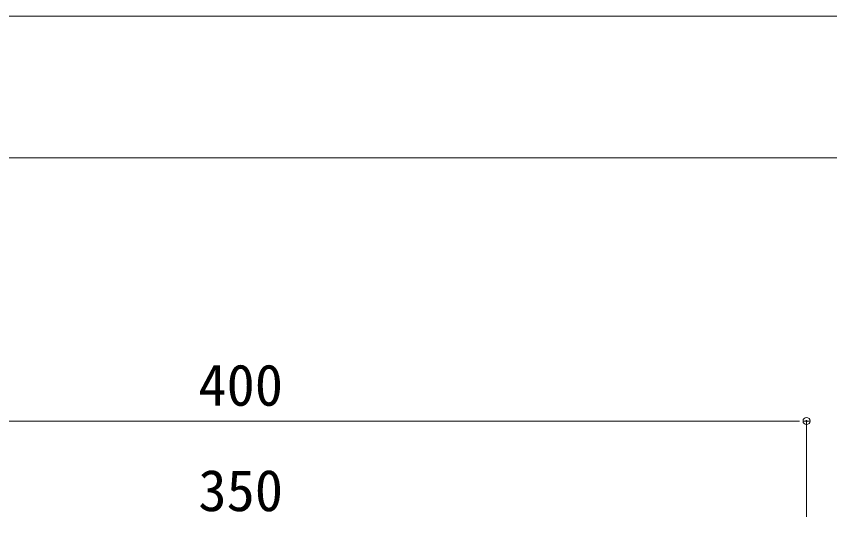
# Model space of a CAD drawing. Units: millimetres, scale not verified. Extents: x -79874 to 6090, y -2774 to 2774.
# Drawn here: x 199 to 774, y 729 to 1083 of the extents above; entities that cross this region are included whole.
import ezdxf
from ezdxf.enums import TextEntityAlignment as Align

# ---------------------------------------------------------------- set-up
doc = ezdxf.new("R2010")
doc.units = ezdxf.units.MM
doc.header["$LTSCALE"] = 4
doc.header["$PDMODE"] = 32
doc.header["$PDSIZE"] = 0.8
doc.layers.add('0-0_0', color=7, linetype='Continuous', lineweight=20)
doc.layers.add('0-1_WAKU', color=7, linetype='Continuous', lineweight=18)
doc.layers.add('0-2_Defpoints', color=7, linetype='Continuous')
doc.styles.add('ＭＳ ゴシック', font='')
doc.styles.get('ＭＳ ゴシック').set_extended_font_data('MS Gothic')

# ---------------------------------------------------------------- blocks, each defined once
blk = doc.blocks.new('_Dot')
at = {"layer": '0-0_0'}
for p, q in [((-0.5, 0), (-1, 0)), ((0.25, 0), (-0.25, 0))]:
    blk.add_line(p, q, dxfattribs=at)
blk.add_circle((0, 0), 0.25, dxfattribs=at)
blk = doc.blocks.new('D13')
at = {"layer": '0-0_0'}
for p, q in [((39699.441, 24553.691), (40479.441, 24553.691)), ((40489.441, 24486.003), (40489.441, 24553.691))]:
    blk.add_line(p, q, dxfattribs=at)
at = {"layer": '0-2_Defpoints'}
blk.add_point((40489.441, 24553.691), dxfattribs=at)
at = {"layer": '0-0_0', "xscale": 10, "yscale": 10}
blk.add_blockref('_Dot', (40489.441, 24553.691), dxfattribs=at)
at = {"layer": '0-0_0', "style": 'ＭＳ ゴシック'}
blk.add_text('400', height=29.33, dxfattribs=at).set_placement((40059.441, 24555.691), align=Align.BOTTOM_LEFT)
blk = doc.blocks.new('D14')
at = {"layer": '0-0_0', "style": 'ＭＳ ゴシック'}
blk.add_text('350', height=29.33, dxfattribs=at).set_placement((40059.441, 24481.156), align=Align.BOTTOM_LEFT)

msp = doc.modelspace()

# ---------------------------------------------------------------- linework, layer by layer
at = {"layer": '0-1_WAKU'}
for p, q in [((-1804.186, 1083), (6090.314, 1083)), ((-1804.186, 983), (6090.314, 983))]:
    msp.add_line(p, q, dxfattribs=at)

# ---------------------------------------------------------------- block references
at = {"layer": '0-0_0'}
for name in ['D13', 'D14']:
    msp.add_blockref(name, (-39731.79, -23756.935), dxfattribs=at)

doc.saveas('drawing.dxf')
